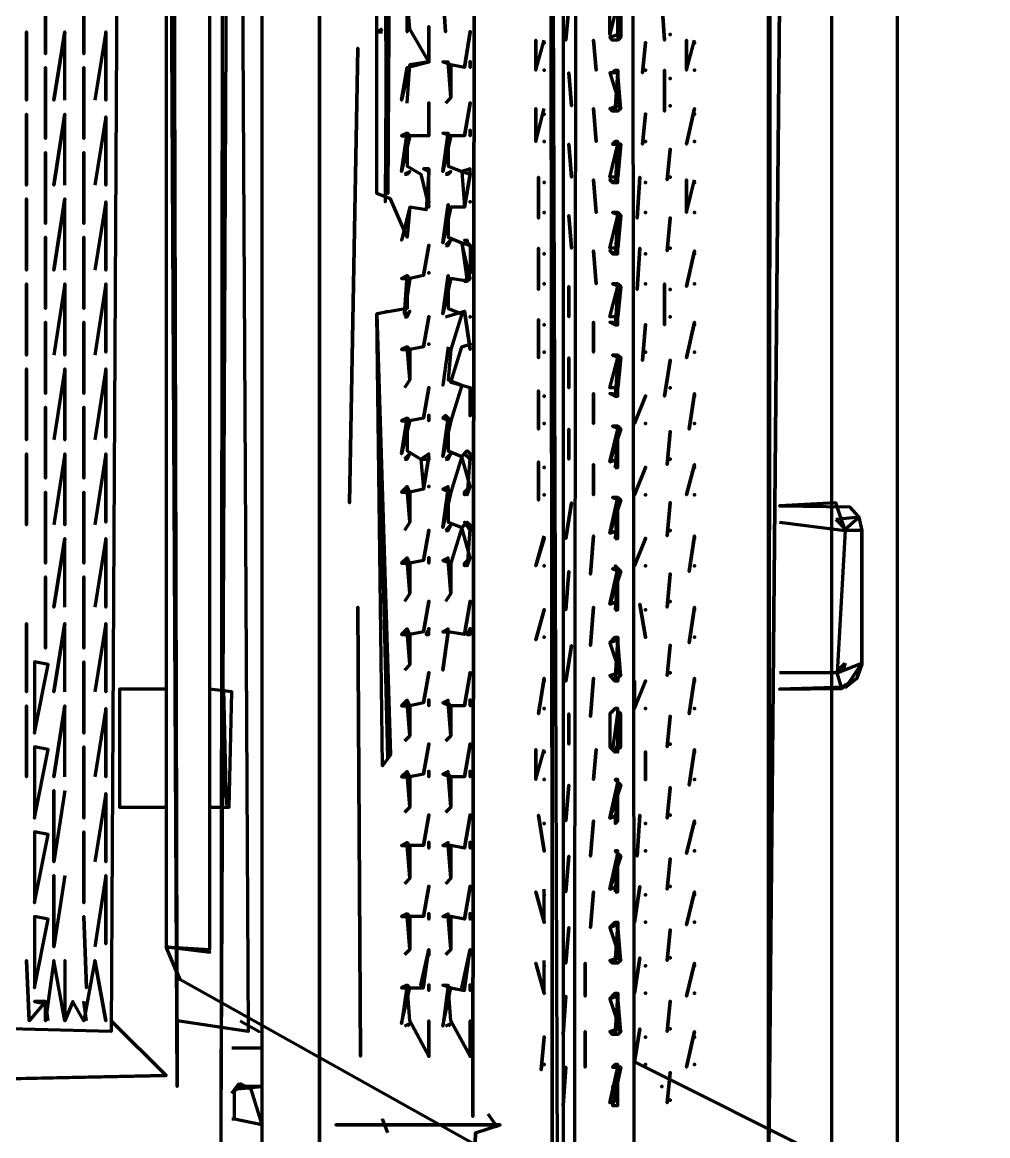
# Model space of a CAD drawing. Extents: x 0 to 1153, y 0 to 816.
# Drawn here: x 525.616 to 529.347, y 504.063 to 508.365 of the extents above; entities that cross this region are included whole.
import ezdxf

# ---------------------------------------------------------------- set-up
doc = ezdxf.new("R2010")
doc.units = 0
doc.header["$MEASUREMENT"] = 0
doc.layers.add('Hatch', color=7, linetype='Continuous')

msp = doc.modelspace()

# ---------------------------------------------------------------- linework, layer by layer
at = {"layer": 'Hatch', "color": 251, "linetype": 'Continuous', "lineweight": 211}
for p, q in [((527.9178, 508.2963), (527.9072, 508.2963)), ((526.542, 504.4017), (526.4256, 504.4017)), ((526.4362, 504.1265), (526.4256, 504.1265))]:
    msp.add_line(p, q, dxfattribs=at)
for points in [[(527.9708, 513.4822), (527.7591, 513.4716), (527.7485, 503.3645), (527.2723, 503.3645), (527.2405, 503.4386), (527.2405, 503.7773), (527.8861, 503.7773), (527.8861, 503.4068), (527.9813, 503.4068), (527.9708, 513.4822), (528.0237, 513.2811), (528.066, 513.4822), (528.0872, 513.2811), (528.2883, 513.2387), (528.3306, 513.2811), (528.0765, 513.2387), (528.0872, 513.2916), (528.4682, 513.2811), (528.4047, 513.2811)], [(523.7162, 513.1329), (523.6528, 513.1117), (523.7162, 513.1329), (523.6528, 513.1117), (523.5681, 513.1435), (526.4467, 513.1541), (526.4997, 513.1435), (526.4679, 513.0482), (526.4467, 513.1435), (526.4467, 513.2493), (526.6478, 513.2387), (526.6478, 513.2916), (526.6584, 513.2387), (526.6584, 513.2916), (526.5632, 513.2916), (526.6161, 513.2811), (527.7591, 513.3234), (527.7398, 513.2744), (527.7062, 513.2361), (527.7062, 503.7031)], [(527.685, 503.5867), (527.6533, 512.9424), (527.6533, 513.0059), (527.6638, 513.2493), (527.6533, 513.0059), (527.7591, 513.0271)], [(528.4047, 503.6079), (528.4576, 503.5974), (528.4999, 503.6608), (528.4999, 513.2281), (527.8861, 513.2387), (528.4576, 513.2811), (528.4999, 513.2281), (528.4999, 503.6608), (527.8861, 503.6503), (528.4999, 503.6608)], [(526.542, 513.2281), (526.7643, 513.2281), (526.7643, 503.6714), (526.7643, 513.2281), (527.2405, 513.2387), (526.542, 513.2281), (526.542, 503.6608), (527.2405, 503.6714), (526.7643, 503.6714), (526.542, 503.6608)], [(524.0655, 513.1117), (523.9914, 513.1117), (526.3938, 513.08), (526.3833, 503.8196), (526.4256, 513.0906), (524.129, 513.0482), (522.8801, 513.0482), (522.8801, 503.8301), (522.8695, 503.7666), (523.06, 503.809), (523.06, 503.6079), (523.113, 503.6397), (523.1341, 503.5867)], [(528.7433, 513.1117), (528.7433, 503.7773), (528.7433, 503.7773)], [(528.5105, 513.0059), (528.5423, 508.4339), (528.5105, 513.0059), (528.4999, 513.0588), (528.5105, 513.0059), (528.4999, 503.8619), (528.5423, 508.4339), (528.4999, 503.8619)], [(527.7062, 513.0059), (526.1821, 513.0059), (526.1821, 512.9424), (527.7062, 512.953), (527.6533, 512.9424), (527.6638, 503.8619), (527.6638, 512.9424), (527.6638, 503.8619), (527.7591, 503.8619)], [(530.68, 504.0101), (528.9973, 504.0101), (528.9973, 512.8684)], [(527.3569, 504.1371), (527.3675, 512.7413), (527.3569, 504.1371), (527.3675, 512.7413), (527.4627, 512.7731), (526.8278, 512.7731), (526.8278, 512.7731), (527.4627, 512.7731), (526.8278, 512.7731)], [(524.4359, 512.3709), (524.4359, 504.4651), (524.2243, 504.2958), (524.1925, 504.1582), (524.33, 504.1582), (524.3195, 504.2535), (524.2769, 504.224), (524.2376, 504.2555), (526.1716, 504.2958), (524.1819, 504.2535), (524.1819, 512.6355)], [(526.1928, 512.6355), (526.2139, 504.2535), (526.1716, 512.5932)], [(526.2139, 512.3709), (526.542, 512.4133), (526.489, 512.4133), (526.4467, 512.3709), (526.489, 504.4651), (526.2139, 504.5075)], [(524.3936, 512.3709), (526.0022, 512.3709), (525.9599, 504.4651), (524.3936, 504.5075), (524.3936, 512.3709), (526.0022, 512.3709), (525.9599, 504.4651), (524.3936, 504.5075)], [(527.6638, 503.8619), (527.6533, 503.6503), (527.6744, 503.5974), (527.7273, 503.5761), (527.6744, 503.5974), (527.6638, 503.8619), (526.2245, 504.6663), (526.2033, 504.7191), (526.1716, 504.7933), (526.3409, 504.7721), (526.1716, 504.7933), (526.3409, 504.7826), (526.3409, 512.0957), (526.1716, 512.0957), (526.3409, 512.0957), (526.1716, 512.0957), (526.1716, 504.7933)], [(527.0394, 509.3864), (527.0288, 507.7037), (527.0077, 509.4182)], [(527.1876, 508.0529), (527.1876, 507.9259), (527.1876, 508.0529), (527.1876, 507.9259), (527.1135, 507.9259), (527.0818, 507.7884), (527.1029, 507.9365), (527.1029, 507.8095), (527.1558, 507.7777), (527.1876, 507.6508), (527.1876, 507.7989), (527.177, 507.6401), (527.1135, 507.6508), (527.1029, 507.5343), (527.0394, 507.6825), (526.9865, 507.7037), (526.9865, 509.397)], [(527.0288, 509.397), (527.0182, 507.6719), (527.0182, 507.6719)], [(525.7059, 508.5186), (525.7059, 508.2434), (525.7059, 508.5186), (525.7059, 508.2434)], [(525.8541, 508.5186), (525.8541, 508.2434), (525.8541, 508.5186), (525.8541, 508.2434)], [(527.1876, 508.2116), (527.1876, 508.3492), (527.1876, 508.2116), (527.1135, 508.2011), (527.0818, 508.0635), (527.1029, 508.1905), (527.1876, 508.2116), (527.1135, 508.3386), (527.1029, 508.4656), (527.1029, 508.3281), (527.1029, 508.4656), (527.1029, 508.4868)], [(527.2405, 508.4868), (527.2511, 508.3281), (527.2405, 508.4868), (527.2511, 508.3281)], [(528.0978, 508.2963), (528.0872, 508.4445), (528.0978, 508.2963), (528.0872, 508.4445), (528.0978, 508.2963), (528.0872, 508.4445)], [(527.7168, 508.2963), (527.7273, 508.4233), (527.7168, 508.2963), (527.7273, 508.4233), (527.7273, 508.4233)], [(525.6318, 508.3281), (525.6318, 508.0635), (525.6318, 508.3281), (525.6318, 508.0635)], [(525.78, 508.0635), (525.78, 508.3281), (525.7376, 508.0635), (525.78, 508.3281)], [(525.9388, 508.3281), (525.9388, 508.0635), (525.9388, 508.3281), (525.8964, 508.0635)], [(527.0077, 508.3386), (526.9865, 508.3281), (527.0077, 508.3281)], [(527.1876, 508.3281), (527.1876, 508.3281), (527.1876, 508.3281)], [(527.3463, 508.3281), (527.3251, 508.1905), (527.3463, 508.3281), (527.3251, 508.1905), (527.2723, 508.2011), (527.2723, 508.0741), (527.2617, 508.2116), (527.2723, 508.0741), (527.2511, 508.0529)], [(527.6003, 508.1799), (527.6003, 508.2963), (527.6003, 508.1799), (527.632, 508.2963)], [(527.8226, 508.2963), (527.8332, 508.1799), (527.8226, 508.2963), (527.8332, 508.1799), (527.8332, 508.1799)], [(528.1824, 508.1799), (528.1824, 508.2963), (528.1824, 508.1799), (528.2141, 508.2963)], [(526.9124, 508.2646), (526.8807, 506.5078), (526.9124, 508.2646), (526.8807, 506.5078), (526.8807, 506.5078)], [(528.0237, 508.2857), (528.0131, 508.1693), (528.0237, 508.2857), (528.0131, 508.1693), (528.0131, 508.1693)], [(527.2723, 508.2011), (527.2405, 508.2116), (527.2617, 508.2116)], [(525.7059, 508.1905), (525.7059, 507.9154), (525.7059, 508.1905), (525.7059, 507.9154)], [(525.8541, 508.1905), (525.8541, 507.9154), (525.8541, 508.1905), (525.8541, 507.9154)], [(527.1029, 508.0529), (527.1135, 508.2011), (527.1135, 508.2011)], [(527.7273, 508.1693), (527.7379, 508.0423), (527.7273, 508.1693), (527.7379, 508.0423), (527.7379, 508.0423)], [(528.0978, 508.1799), (528.0978, 508.0211), (528.0978, 508.1799), (528.0978, 508.0211), (528.0978, 508.1799), (528.0978, 508.0211)], [(527.3463, 508.0529), (527.3251, 507.9259), (527.3463, 508.0529), (527.3251, 507.9259), (527.2723, 507.9259), (527.2405, 507.7884), (527.2617, 507.9365), (527.2617, 507.8095), (527.3146, 507.7884), (527.3251, 507.6508), (527.3463, 507.7777), (527.3251, 507.6508), (527.2723, 507.6508), (527.2405, 507.5131), (527.2617, 507.6614), (527.2617, 507.5343), (527.3146, 507.5131), (527.3357, 507.365), (527.2723, 507.3756), (527.2405, 507.238), (527.2617, 507.3862), (527.2617, 507.2592), (527.3146, 507.238), (527.2723, 507.1004), (527.2617, 506.984), (527.3146, 506.9628), (527.2723, 506.8253), (527.2405, 506.6877), (527.2617, 506.8358), (527.2617, 506.7088), (527.3146, 506.6877), (527.2723, 506.5501), (527.2405, 506.4125), (527.2617, 506.5607), (527.2617, 506.4336), (527.3146, 506.4125), (527.2723, 506.2749), (527.2723, 506.1585), (527.2617, 506.2855), (527.2723, 506.1585), (527.2511, 506.1267)], [(525.6318, 508.0106), (525.6318, 507.7354), (525.6318, 508.0106), (525.6318, 507.7354)], [(525.78, 507.7354), (525.78, 508.0106), (525.7376, 507.7354), (525.78, 508.0106)], [(525.9388, 508), (525.9388, 507.7354), (525.9388, 508), (525.8964, 507.7354)], [(527.6003, 507.9047), (527.6003, 508.0317), (527.6003, 507.9047), (527.632, 508.0317)], [(527.8226, 508.0317), (527.8332, 507.9047), (527.8226, 508.0317), (527.8332, 507.9047), (527.8332, 507.9047)], [(528.0237, 508.0106), (528.0131, 507.8941), (528.0237, 508.0106), (528.0131, 507.8941), (528.0131, 507.8941)], [(528.2141, 508.0317), (528.1824, 507.8941), (528.2141, 508.0317), (528.1824, 507.8941), (528.1824, 507.8941)], [(527.1876, 507.9471), (527.1876, 507.9471), (527.1876, 507.9471)], [(527.2723, 507.9259), (527.2405, 507.9365), (527.2617, 507.9365)], [(527.7273, 507.8941), (527.7379, 507.7671), (527.7273, 507.8941), (527.7379, 507.7671), (527.7379, 507.7671)], [(528.1189, 507.873), (528.1083, 507.7566), (528.1189, 507.873), (528.1083, 507.7566), (528.1189, 507.873), (528.1083, 507.7566), (528.1083, 507.7566)], [(525.7059, 507.8624), (525.7059, 507.5872), (525.7059, 507.8624), (525.7059, 507.5872)], [(525.8541, 507.8624), (525.8541, 507.5872), (525.8541, 507.8624), (525.8541, 507.5872)], [(527.6109, 507.7671), (527.6109, 507.6084), (527.6109, 507.7671), (527.6109, 507.6084), (527.6109, 507.6084)], [(527.8226, 507.7566), (527.8332, 507.6296), (527.8226, 507.7566), (527.8332, 507.6296), (527.8332, 507.6296)], [(528.0025, 507.7671), (527.9919, 507.6084), (528.0025, 507.7671), (527.9919, 507.6084), (527.9919, 507.6084)], [(528.1824, 507.6296), (528.1824, 507.7566), (528.1824, 507.6296), (528.2141, 507.7566)], [(525.6318, 507.6825), (525.6318, 507.4073), (525.6318, 507.6825), (525.6318, 507.4073)], [(525.78, 507.4073), (525.78, 507.6825), (525.7376, 507.4073), (525.78, 507.6825)], [(525.9388, 507.6719), (525.9388, 507.4073), (525.9388, 507.6719), (525.8964, 507.4073)], [(527.1135, 507.6508), (527.0818, 507.5238), (527.0818, 507.5238)], [(527.1876, 507.6719), (527.1876, 507.6719), (527.1876, 507.6719)], [(527.3463, 507.6719), (527.3463, 507.6719), (527.3463, 507.6719)], [(527.7273, 507.619), (527.7379, 507.492), (527.7273, 507.619), (527.7379, 507.492), (527.7379, 507.492)], [(528.1189, 507.6084), (528.1083, 507.4814), (528.1189, 507.6084), (528.1083, 507.4814), (528.1189, 507.6084), (528.1083, 507.4814), (528.1083, 507.4814)], [(525.7059, 507.5343), (525.7059, 507.2592), (525.7059, 507.5343), (525.7059, 507.2592)], [(525.8541, 507.5343), (525.8541, 507.2592), (525.8541, 507.5343), (525.8541, 507.2592)], [(527.1876, 507.5026), (527.1664, 507.3862), (527.1876, 507.5026), (527.1664, 507.3862), (527.1135, 507.3756), (527.0923, 507.238), (527.1029, 507.3862), (527.1029, 507.2592), (526.9865, 507.238), (527.0288, 505.5235), (526.9865, 507.238), (527.0394, 505.5341), (527.0077, 505.4918), (526.9865, 507.238), (527.0288, 507.2486)], [(527.6109, 507.492), (527.6109, 507.3332), (527.6109, 507.492), (527.6109, 507.3332), (527.6109, 507.3332)], [(527.8226, 507.4814), (527.8332, 507.3544), (527.8226, 507.4814), (527.8332, 507.3544), (527.8332, 507.3544)], [(528.0025, 507.492), (527.9919, 507.3332), (528.0025, 507.492), (527.9919, 507.3332), (527.9919, 507.3332)], [(528.2141, 507.4814), (528.1824, 507.3439), (528.2141, 507.4814), (528.1824, 507.3439), (528.1824, 507.3439)], [(527.1876, 507.3968), (527.1876, 507.3968), (527.1876, 507.3968)], [(527.3463, 507.3968), (527.3463, 507.3968), (527.3463, 507.3968)], [(525.6318, 507.3544), (525.6318, 507.0793), (525.6318, 507.3544), (525.6318, 507.0793)], [(525.78, 507.3544), (525.78, 507.0793), (525.78, 507.3544), (525.7376, 507.0793)], [(525.9388, 507.3544), (525.9388, 507.0899), (525.9388, 507.3544), (525.8964, 507.0793)], [(528.0978, 507.3544), (528.0978, 507.1956), (528.0978, 507.3544), (528.0978, 507.1956), (528.0978, 507.3544), (528.0978, 507.1956)], [(527.7273, 507.3439), (527.7273, 507.2274), (527.7273, 507.3439), (527.7273, 507.2274), (527.7273, 507.2274)], [(527.1876, 507.2274), (527.1664, 507.111), (527.1876, 507.2274), (527.1664, 507.111), (527.1135, 507.1004), (527.1135, 506.984), (527.1029, 507.111), (527.1135, 506.984), (527.0923, 506.9523)], [(527.2511, 507.2274), (527.3251, 507.2486), (527.3463, 507.1004), (527.3251, 507.2486), (527.3251, 507.2486)], [(525.7059, 507.2062), (525.7059, 506.9311), (525.7059, 507.2062), (525.7059, 506.9311)], [(525.8541, 507.2062), (525.8541, 506.9311), (525.8541, 507.2062), (525.8541, 506.9311)], [(527.6109, 507.2169), (527.6109, 507.0686), (527.6109, 507.2169), (527.6109, 507.0686), (527.6109, 507.0686)], [(527.8226, 507.2062), (527.8226, 507.0899), (527.8226, 507.2062), (527.8226, 507.0899), (527.8226, 507.0899)], [(528.0237, 507.1956), (528.0131, 507.0581), (528.0237, 507.1956), (528.0131, 507.0581), (528.0131, 507.0581)], [(528.2141, 507.2062), (528.1824, 507.0686), (528.2141, 507.2062), (528.1824, 507.0686), (528.1824, 507.0686)], [(527.1876, 507.1216), (527.1876, 507.1216), (527.1876, 507.1216)], [(527.2617, 507.111), (527.2405, 506.9628), (527.2405, 506.9628)], [(527.3463, 506.9523), (527.3463, 506.8464), (527.3463, 506.9523), (527.2723, 506.9734), (527.3146, 507.111), (527.3463, 507.1216)], [(527.7273, 507.0686), (527.7273, 506.9523), (527.7273, 507.0686), (527.7273, 506.9523), (527.7273, 506.9523)], [(528.1189, 507.0581), (528.0978, 506.9205), (528.1189, 507.0581), (528.0978, 506.9205), (528.1189, 507.0581), (528.0978, 506.9205), (528.0978, 506.9205)], [(525.6318, 507.0263), (525.6318, 506.7511), (525.6318, 507.0263), (525.6318, 506.7511)], [(525.78, 507.0263), (525.78, 506.7511), (525.78, 507.0263), (525.7376, 506.7511)], [(525.9388, 507.0263), (525.9388, 506.7617), (525.9388, 507.0263), (525.8964, 506.7511)], [(527.1876, 506.9523), (527.1664, 506.8358), (527.1876, 506.9523), (527.1664, 506.8358), (527.1135, 506.8253), (527.0818, 506.6982), (527.1029, 506.8358), (527.1029, 506.7088), (527.1558, 506.6771), (527.1664, 506.5607), (527.1876, 506.6877), (527.1664, 506.5607), (527.1135, 506.5501), (527.1135, 506.4336), (527.1029, 506.5607), (527.1135, 506.4336), (527.0923, 506.4019)], [(527.6109, 506.9416), (527.6109, 506.7935), (527.6109, 506.9416), (527.6109, 506.7935), (527.6109, 506.7935)], [(527.8226, 506.9311), (527.8226, 506.8147), (527.8226, 506.9311), (527.8226, 506.8147), (527.8226, 506.8147)], [(527.9813, 506.8147), (528.0237, 506.9205), (527.9813, 506.8147), (528.0237, 506.9205)], [(528.2141, 506.9311), (528.193, 506.7935), (528.2141, 506.9311), (528.193, 506.7935), (528.193, 506.7935)], [(525.7059, 506.8781), (525.7059, 506.603), (525.7059, 506.8781), (525.7059, 506.603)], [(525.8541, 506.8781), (525.8541, 506.603), (525.8541, 506.8781), (525.8541, 506.603)], [(527.3463, 506.8464), (527.3463, 506.8464), (527.3463, 506.8464)], [(527.7273, 506.7935), (527.7273, 506.6771), (527.7273, 506.7935), (527.7273, 506.6771), (527.7273, 506.6771)], [(528.1189, 506.7829), (528.1083, 506.6559), (528.1189, 506.7829), (528.1083, 506.6559), (528.1189, 506.7829), (528.1083, 506.6559), (528.1083, 506.6559)], [(525.6318, 506.6982), (525.6318, 506.4231), (525.6318, 506.6982), (525.6318, 506.4231)], [(525.78, 506.6982), (525.78, 506.4231), (525.78, 506.6982), (525.7376, 506.4231)], [(525.9388, 506.6982), (525.9388, 506.4336), (525.9388, 506.6982), (525.8964, 506.4231)], [(527.6109, 506.6665), (527.6109, 506.5184), (527.6109, 506.6665), (527.6109, 506.5184), (527.6109, 506.5184)], [(527.8226, 506.6559), (527.8226, 506.5395), (527.8226, 506.6559), (527.8226, 506.5395), (527.8226, 506.5395)], [(527.9813, 506.5395), (528.0237, 506.6454), (527.9813, 506.5395), (528.0237, 506.6454)], [(528.2141, 506.6559), (528.1824, 506.5395), (528.2141, 506.6559), (528.1824, 506.5395), (528.1824, 506.5395)], [(525.7059, 506.5501), (525.7059, 506.2749), (525.7059, 506.5501), (525.7059, 506.2749)], [(525.8541, 506.5501), (525.8541, 506.2749), (525.8541, 506.5501), (525.8541, 506.2749)], [(527.1876, 506.5712), (527.1876, 506.5712), (527.1876, 506.5712)], [(527.7379, 506.5078), (527.7168, 506.3701), (527.7379, 506.5078), (527.7168, 506.3701), (527.7168, 506.3701)], [(528.1189, 506.5078), (528.1083, 506.3808), (528.1189, 506.5078), (528.1083, 506.3808), (528.1189, 506.5078), (528.1083, 506.3808), (528.1083, 506.3808)], [(528.5423, 506.4336), (528.7963, 506.4019), (528.7645, 505.8516), (528.8598, 505.8886), (528.8403, 505.8292), (528.7983, 505.796), (528.5423, 505.7881), (528.7834, 505.791), (528.8403, 505.8292), (528.8598, 505.8833), (528.8598, 506.4019), (528.7963, 506.4019), (528.7592, 506.5078), (528.5423, 506.4971), (528.8121, 506.4927), (528.8485, 506.4534), (528.8598, 506.4019), (528.8598, 505.8833), (528.8403, 505.8292), (528.7834, 505.791), (528.7645, 505.8516), (528.5423, 505.8516)], [(528.7592, 506.4442), (528.7963, 506.4072), (528.8485, 506.4534), (528.7592, 506.4442)], [(525.78, 506.1056), (525.78, 506.3701), (525.7376, 506.1056), (525.78, 506.3701)], [(525.9388, 506.3701), (525.9388, 506.1056), (525.9388, 506.3701), (525.8964, 506.1056)], [(527.1876, 506.4019), (527.1664, 506.2855), (527.1876, 506.4019), (527.1664, 506.2855), (527.1135, 506.2749), (527.1135, 506.1585), (527.1029, 506.2855), (527.1135, 506.1585), (527.0923, 506.1267)], [(527.6003, 506.2643), (527.632, 506.3701), (527.6003, 506.2643), (527.632, 506.3808)], [(527.8226, 506.3808), (527.812, 506.2326), (527.8226, 506.3808), (527.812, 506.2326), (527.812, 506.2326)], [(527.9813, 506.2643), (528.0237, 506.3701), (527.9813, 506.2643), (528.0237, 506.3701)], [(528.2141, 506.3808), (528.193, 506.2432), (528.2141, 506.3808), (528.193, 506.2432), (528.193, 506.2432)], [(527.7273, 506.2432), (527.7168, 506.095), (527.7273, 506.2432), (527.7168, 506.095), (527.7168, 506.095)], [(528.1189, 506.2326), (528.1083, 506.1056), (528.1189, 506.2326), (528.1083, 506.1056), (528.1189, 506.2326), (528.1083, 506.1056), (528.1083, 506.1056)], [(525.7059, 506.222), (525.7059, 505.9468), (525.7059, 506.222), (525.7059, 505.9468)], [(525.8541, 506.222), (525.8541, 505.9468), (525.8541, 506.222), (525.8541, 505.9468)], [(526.9124, 506.1056), (526.923, 504.3699), (526.9124, 506.1056), (526.923, 504.3699), (526.923, 504.3699)], [(527.1876, 506.1267), (527.1664, 506.0103), (527.1876, 506.1267), (527.1664, 506.0103), (527.1135, 505.9997), (527.1135, 505.8833), (527.1029, 506.0103), (527.1135, 505.8833), (527.0923, 505.8621)], [(527.3463, 506.1267), (527.3251, 505.9997), (527.3463, 506.1267), (527.3251, 505.9997), (527.2617, 506.0103), (527.2405, 505.8621), (527.2617, 506.0103), (527.2405, 505.8621)], [(527.8226, 506.1056), (527.812, 505.9574), (527.8226, 506.1056), (527.812, 505.9574), (527.812, 505.9574)], [(528.0237, 505.9892), (528.0025, 506.1162), (528.0237, 505.9892), (528.0025, 506.1162), (528.0025, 506.1162)], [(528.2141, 506.1056), (528.193, 505.968), (528.2141, 506.1056), (528.193, 505.968), (528.193, 505.968)], [(527.632, 506.095), (527.6003, 505.9786), (527.632, 506.095), (527.6003, 505.9786), (527.6003, 505.9786)], [(525.6318, 506.0421), (525.6318, 505.7775), (525.6318, 506.0421), (525.6318, 505.7775)], [(525.78, 505.7775), (525.78, 506.0421), (525.7376, 505.7775), (525.78, 506.0421)], [(525.9388, 506.0421), (525.9388, 505.7775), (525.9388, 506.0421), (525.8964, 505.7775)], [(527.7379, 505.9574), (527.7168, 505.8198), (527.7379, 505.9574), (527.7168, 505.8198), (527.7168, 505.8198)], [(528.1189, 505.9574), (528.1083, 505.841), (528.1189, 505.9574), (528.1083, 505.841), (528.1189, 505.9574), (528.1083, 505.841), (528.1083, 505.841)], [(525.6636, 505.8939), (525.6636, 505.6187), (525.7165, 505.8833), (525.6636, 505.8939), (525.6636, 505.6187)], [(525.8541, 505.8939), (525.8541, 505.6187), (525.8541, 505.8939), (525.8541, 505.6187)], [(528.8598, 505.8886), (528.7983, 505.796), (528.8403, 505.8292), (528.7674, 505.7884)], [(527.1876, 505.8516), (527.1664, 505.7351), (527.1876, 505.8516), (527.1664, 505.7351), (527.1135, 505.7246), (527.1135, 505.6081), (527.1029, 505.7351), (527.1135, 505.6081), (527.0923, 505.587)], [(527.3463, 505.8516), (527.3251, 505.7246), (527.3463, 505.8516), (527.3251, 505.7246), (527.2723, 505.7246), (527.2723, 505.6081), (527.2617, 505.7351), (527.2723, 505.6081), (527.2511, 505.587)], [(527.632, 505.8304), (527.6109, 505.6928), (527.632, 505.8304), (527.6109, 505.6928), (527.6109, 505.6928)], [(527.8226, 505.8304), (527.812, 505.6822), (527.8226, 505.8304), (527.812, 505.6822), (527.812, 505.6822)], [(527.9813, 505.714), (527.9813, 505.8198), (527.9813, 505.714), (528.0237, 505.8198)], [(528.2141, 505.8304), (528.193, 505.6928), (528.2141, 505.8304), (528.193, 505.6928), (528.193, 505.6928)], [(526.1716, 505.7881), (525.9917, 505.7881), (525.9917, 505.333), (526.1716, 505.333)], [(526.3409, 505.333), (526.415, 505.333), (526.4256, 505.7775), (526.3409, 505.7881)], [(526.3938, 505.7881), (526.4044, 505.3436), (526.4044, 505.3436)], [(525.6318, 505.7246), (525.6318, 505.4494), (525.6318, 505.7246), (525.6318, 505.4494)], [(525.78, 505.4494), (525.78, 505.7246), (525.7376, 505.4494), (525.78, 505.7246)], [(525.9388, 505.714), (525.9388, 505.4494), (525.9388, 505.714), (525.8964, 505.4494)], [(527.7273, 505.6928), (527.7273, 505.5764), (527.7273, 505.6928), (527.7273, 505.5764), (527.7273, 505.5764)], [(528.1189, 505.6822), (528.1083, 505.5658), (528.1189, 505.6822), (528.1083, 505.5658), (528.1189, 505.6822), (528.1083, 505.5658), (528.1083, 505.5658)], [(525.6636, 505.5658), (525.6636, 505.2906), (525.7165, 505.5552), (525.6636, 505.5658), (525.6636, 505.2906)], [(525.8541, 505.5658), (525.8541, 505.2906), (525.8541, 505.5658), (525.8541, 505.2906)], [(527.1876, 505.5764), (527.1664, 505.46), (527.1876, 505.5764), (527.1664, 505.46), (527.1135, 505.4494), (527.1135, 505.333), (527.1029, 505.46), (527.1135, 505.333), (527.0923, 505.3118)], [(527.3463, 505.5764), (527.3251, 505.4494), (527.3463, 505.5764), (527.3251, 505.4494), (527.2723, 505.4494), (527.2723, 505.333), (527.2617, 505.46), (527.2723, 505.333), (527.2511, 505.3118)], [(527.6003, 505.4388), (527.6003, 505.5552), (527.6003, 505.4388), (527.632, 505.5552)], [(527.8332, 505.5552), (527.8226, 505.4388), (527.8332, 505.5552), (527.8226, 505.4388), (527.8226, 505.4388)], [(528.0237, 505.4388), (528.0237, 505.5447), (528.0237, 505.4388), (528.0237, 505.5447), (528.0237, 505.5447)], [(528.2141, 505.5552), (528.193, 505.4176), (528.2141, 505.5552), (528.193, 505.4176), (528.193, 505.4176)], [(527.7273, 505.4176), (527.7168, 505.2801), (527.7273, 505.4176), (527.7168, 505.2801), (527.7168, 505.2801)], [(525.78, 505.3965), (525.7376, 505.1213), (525.7376, 505.3965), (525.7376, 505.1213)], [(525.9388, 505.3859), (525.9388, 505.1213), (525.9388, 505.3859), (525.8964, 505.1213)], [(528.1189, 505.4071), (528.1083, 505.2906), (528.1189, 505.4071), (528.1083, 505.2906), (528.1189, 505.4071), (528.1083, 505.2906), (528.1083, 505.2906)], [(527.1876, 505.3012), (527.1664, 505.1849), (527.1876, 505.3012), (527.1664, 505.1849), (527.1135, 505.1849), (527.1135, 505.0579), (527.1029, 505.1849), (527.1135, 505.0579), (527.0923, 505.0366)], [(527.3463, 505.3012), (527.3251, 505.1742), (527.3463, 505.3012), (527.3251, 505.1742), (527.2723, 505.1849), (527.2723, 505.0579), (527.2617, 505.1849), (527.2723, 505.0579), (527.2511, 505.0366)], [(527.632, 505.1636), (527.6109, 505.3012), (527.632, 505.1636), (527.6109, 505.3012), (527.6109, 505.3012)], [(528.0025, 505.3012), (527.9919, 505.1425), (528.0025, 505.3012), (527.9919, 505.1425), (527.9919, 505.1425)], [(527.8226, 505.2801), (527.812, 505.1425), (527.8226, 505.2801), (527.812, 505.1425), (527.812, 505.1425)], [(528.2141, 505.2801), (528.1824, 505.1531), (528.2141, 505.2801), (528.1824, 505.1531), (528.1824, 505.1531)], [(525.6636, 505.2378), (525.6636, 504.9626), (525.7165, 505.2272), (525.6636, 505.2378), (525.6636, 504.9626)], [(525.8541, 505.2378), (525.8541, 504.9626), (525.8541, 505.2378), (525.8541, 504.9626)], [(527.7273, 505.1425), (527.7168, 505.0049), (527.7273, 505.1425), (527.7168, 505.0049), (527.7168, 505.0049)], [(528.1189, 505.1319), (528.1083, 505.0155), (528.1189, 505.1319), (528.1083, 505.0155), (528.1189, 505.1319), (528.1083, 505.0155), (528.1083, 505.0155)], [(525.78, 505.0684), (525.7376, 504.7933), (525.7376, 505.0684), (525.7376, 504.7933)], [(525.9388, 505.0684), (525.9388, 504.8038), (525.9388, 505.0684), (525.8964, 504.7933)], [(527.1876, 505.0261), (527.1664, 504.9096), (527.1876, 505.0261), (527.1664, 504.9096), (527.1135, 504.9096), (527.1135, 504.7826), (527.1029, 504.9096), (527.1135, 504.7826), (527.0923, 504.7615)], [(527.3463, 505.0261), (527.3251, 504.8991), (527.3463, 505.0261), (527.3251, 504.8991), (527.2723, 504.9096), (527.2723, 504.7826), (527.2617, 504.9096), (527.2723, 504.7826), (527.2511, 504.7615)], [(527.632, 504.8885), (527.6003, 505.0049), (527.632, 504.8885), (527.632, 505.0155), (527.632, 505.0155)], [(527.8226, 505.0049), (527.812, 504.8673), (527.8226, 505.0049), (527.812, 504.8673), (527.812, 504.8673)], [(528.0025, 505.0261), (527.9813, 504.8885), (528.0025, 505.0261), (527.9813, 504.8885), (527.9813, 504.8885)], [(528.2141, 505.0049), (528.1824, 504.8779), (528.2141, 505.0049), (528.1824, 504.8779), (528.1824, 504.8779)], [(525.6636, 504.9096), (525.6636, 504.6345), (525.7165, 504.8991), (525.6636, 504.9096), (525.6636, 504.6345)], [(525.8647, 504.6345), (525.8541, 504.9096), (525.8647, 504.6345), (525.8541, 504.9096)], [(527.7273, 504.8673), (527.7168, 504.7297), (527.7273, 504.8673), (527.7168, 504.7297), (527.7168, 504.7297)], [(528.1189, 504.8567), (528.1083, 504.7404), (528.1189, 504.8567), (528.1083, 504.7404), (528.1189, 504.8567), (528.1083, 504.7404), (528.1083, 504.7404)], [(527.1876, 504.3699), (527.1876, 504.5075), (527.1876, 504.3699), (527.1135, 504.5075), (527.1029, 504.6451), (527.0818, 504.4969), (527.1135, 504.6345), (527.1664, 504.6345), (527.1876, 504.7826), (527.1558, 504.6451), (527.1876, 504.7826), (527.1876, 504.7615)], [(527.3463, 504.3699), (527.3463, 504.5075), (527.3463, 504.3699), (527.2723, 504.5075), (527.2617, 504.6451), (527.2405, 504.4864), (527.2723, 504.6345), (527.3251, 504.6239), (527.3463, 504.7826), (527.3146, 504.6345), (527.3463, 504.7826), (527.3463, 504.7615)], [(525.8964, 504.7404), (525.9388, 504.5075), (525.8964, 504.7404), (525.8541, 504.5075), (525.8118, 504.5816), (525.78, 504.5075), (525.7376, 504.7404), (525.7059, 504.5075), (525.7059, 504.5816), (525.6424, 504.5075), (525.6318, 504.7404), (525.6424, 504.5075), (525.6318, 504.7404)], [(525.78, 504.7404), (525.78, 504.7404), (525.78, 504.5075)], [(527.632, 504.6134), (527.6003, 504.7297), (527.632, 504.6134), (527.632, 504.7404), (527.632, 504.7404)], [(527.7908, 504.7297), (527.7908, 504.6027), (527.7908, 504.7297), (527.7908, 504.6027), (527.7908, 504.6027)], [(528.0025, 504.7509), (527.9813, 504.6134), (528.0025, 504.7509), (527.9813, 504.6134), (527.9813, 504.6134)], [(528.2141, 504.7297), (528.1824, 504.6027), (528.2141, 504.7297), (528.1824, 504.6027), (528.1824, 504.6027)], [(526.2033, 504.7191), (526.2245, 504.6663), (526.2245, 504.6663)], [(527.2723, 504.6345), (527.2405, 504.6451), (527.2617, 504.6451)], [(527.7168, 504.6027), (527.7062, 504.4546), (527.7168, 504.6027), (527.7062, 504.4546), (527.7062, 504.4546)], [(525.7165, 504.5075), (525.7059, 504.5816), (525.6636, 504.5816), (525.7165, 504.571)], [(525.8647, 504.5075), (525.8541, 504.5816), (525.8541, 504.5816)], [(528.1189, 504.5816), (528.1083, 504.4651), (528.1189, 504.5816), (528.1083, 504.4651), (528.1189, 504.5816), (528.1083, 504.4651), (528.1083, 504.4651)], [(525.9599, 504.5075), (526.1716, 504.2958), (526.1716, 504.2958)], [(526.4573, 504.5075), (526.5314, 504.4651), (526.5314, 504.4651)], [(527.0923, 504.4864), (527.1135, 504.4969), (527.1029, 504.4864)], [(527.1876, 504.4864), (527.1876, 504.4864), (527.1876, 504.4864)], [(527.2511, 504.4864), (527.2723, 504.4969), (527.2617, 504.4864)], [(527.3463, 504.4864), (527.3463, 504.4864), (527.3463, 504.4864)], [(528.0025, 504.4758), (527.9813, 504.3488), (528.0025, 504.4758), (527.9813, 504.3488), (528.7433, 503.9677)], [(527.632, 504.444), (527.6215, 504.317), (527.632, 504.444), (527.6215, 504.317), (527.6215, 504.317)], [(527.7908, 504.4651), (527.7908, 504.3276), (527.7908, 504.4651), (527.7908, 504.3276), (527.7908, 504.3276)], [(528.2141, 504.4651), (528.1824, 504.3276), (528.2141, 504.4651), (528.1824, 504.3276), (528.1824, 504.3276)], [(527.7168, 504.3276), (527.7062, 504.1794), (527.7168, 504.3276), (527.7062, 504.1794), (527.7062, 504.1794)], [(528.1189, 504.3064), (528.1083, 504.19), (528.1189, 504.3064), (528.1083, 504.19), (528.1189, 504.3064), (528.1083, 504.19), (528.1083, 504.19)], [(528.0872, 504.2535), (528.0872, 504.2535), (528.0872, 504.2535)], [(527.0288, 504.0736), (527.0077, 504.1265), (527.0077, 504.1265)], [(527.4151, 504.1476), (527.4503, 504.0989), (527.4503, 504.0989)], [(527.3569, 503.7773), (527.3675, 504.0736), (527.3569, 503.7773), (527.3675, 504.0736), (527.4627, 504.1053), (526.8278, 504.1053), (527.4627, 504.1053), (526.8278, 504.1053)], [(527.1453, 504.1159), (527.1453, 504.1159), (527.1453, 504.1159)]]:
    msp.add_lwpolyline(points, dxfattribs=at)
for points in [[(527.9178, 508.4445), (527.8861, 508.3175), (527.8861, 508.4339), (527.9072, 508.4551), (527.9178, 508.4551), (527.9178, 508.4233), (527.9284, 508.4339), (527.9284, 508.3069), (527.9178, 508.2963), (527.8966, 508.2963), (527.8861, 508.3069), (527.9178, 508.3175), (527.9178, 508.3069), (527.9178, 508.4445)], [(527.3463, 508.2116), (527.3463, 508.2116), (527.3463, 508.1905)], [(527.9072, 508.0211), (527.9178, 508.1693), (527.8861, 508.1693), (527.8966, 508.1693), (527.9072, 508.1799), (527.9178, 508.1799), (527.9178, 508.1693), (527.8861, 508.1693), (527.9284, 508.0317), (527.9178, 508.0211), (527.8966, 508.0211), (527.8861, 508.0317), (527.9178, 508.0423), (527.9284, 508.0317), (527.9178, 508.1693)], [(527.1135, 507.9259), (527.1029, 507.9365), (527.0818, 507.9259)], [(527.3463, 507.9471), (527.3463, 507.9471), (527.3463, 507.9259)], [(527.9072, 507.746), (527.8861, 507.7566), (527.8966, 507.746), (527.9178, 507.746), (527.9178, 507.8941), (527.9284, 507.8941), (527.9178, 507.8941), (527.9178, 507.9047), (527.9072, 507.9047), (527.8966, 507.8941), (527.9284, 507.8941), (527.9178, 507.7671), (527.8861, 507.7671), (527.9178, 507.8941)], [(527.0923, 507.7777), (527.1029, 507.7777), (527.1135, 507.7884)], [(527.1876, 507.7777), (527.1876, 507.7989), (527.1664, 507.7989), (527.1876, 507.7884)], [(527.2511, 507.7777), (527.2617, 507.7777), (527.2723, 507.7884)], [(527.3463, 507.7777), (527.3463, 507.7777), (527.3463, 507.7989), (527.3146, 507.7884)], [(527.9072, 507.4708), (527.8861, 507.4814), (527.8966, 507.4708), (527.9178, 507.4708), (527.9178, 507.6296), (527.9284, 507.619), (527.9178, 507.6296), (527.8966, 507.6296), (527.9284, 507.619), (527.9178, 507.492), (527.8861, 507.492), (527.9178, 507.619)], [(527.2511, 507.5026), (527.2617, 507.5026), (527.2723, 507.5238)], [(527.3463, 507.5026), (527.3251, 507.5238), (527.3357, 507.5238), (527.3357, 507.5131), (527.3463, 507.5026), (527.3463, 507.3968), (527.3357, 507.3862), (527.3357, 507.3756), (527.3251, 507.365), (527.3357, 507.365), (527.3463, 507.3756), (527.3146, 507.5131)], [(527.1135, 507.3756), (527.1029, 507.3862), (527.0818, 507.3756)], [(527.9072, 507.1956), (527.8861, 507.2062), (527.8966, 507.2062), (527.9072, 507.1956), (527.9178, 507.1956), (527.9178, 507.3544), (527.9284, 507.3439), (527.9178, 507.3544), (527.8966, 507.3544), (527.9284, 507.3439), (527.9178, 507.2274), (527.8861, 507.2274), (527.9178, 507.3439)], [(527.0923, 507.2274), (527.1029, 507.2274), (527.1135, 507.2486)], [(527.1135, 507.1004), (527.1029, 507.111), (527.0818, 507.1004)], [(527.9072, 506.9205), (527.8861, 506.9311), (527.8966, 506.9311), (527.9072, 506.9205), (527.9178, 506.9205), (527.9178, 507.0793), (527.9284, 507.0686), (527.9178, 507.0793), (527.8966, 507.0793), (527.9284, 507.0686), (527.9178, 506.9523), (527.8861, 506.9523), (527.9178, 507.0686)], [(527.1135, 506.8253), (527.1029, 506.8358), (527.0818, 506.8253)], [(527.1876, 506.8464), (527.1876, 506.8464), (527.1876, 506.8253)], [(527.2723, 506.8253), (527.2511, 506.8464), (527.2405, 506.8358)], [(527.9072, 506.6454), (527.9072, 506.6454), (527.9178, 506.6454), (527.9178, 506.8041), (527.9284, 506.7935), (527.9178, 506.8041), (527.8966, 506.8041), (527.9284, 506.7935), (527.8861, 506.6665), (527.9178, 506.6771), (527.8861, 506.6665), (527.9178, 506.7935)], [(527.3463, 506.5712), (527.3357, 506.5607), (527.3357, 506.5501), (527.3251, 506.5395), (527.3251, 506.5501), (527.3463, 506.5712), (527.3146, 506.6877), (527.3357, 506.7088), (527.3463, 506.6982), (527.3357, 506.5395)], [(527.0923, 506.6771), (527.1029, 506.6771), (527.1135, 506.6982)], [(527.1876, 506.6771), (527.1876, 506.6982), (527.1558, 506.6771)], [(527.2511, 506.6771), (527.2617, 506.6771), (527.2723, 506.6982)], [(527.3463, 506.6771), (527.3251, 506.6982), (527.3463, 506.6771)], [(527.1135, 506.5501), (527.1029, 506.5712), (527.0818, 506.5501)], [(527.2723, 506.5501), (527.2617, 506.5607), (527.2617, 506.5712), (527.2405, 506.5607)], [(527.9072, 506.3701), (527.9072, 506.3701), (527.9178, 506.3701), (527.9178, 506.5289), (527.9284, 506.5184), (527.9178, 506.5289), (527.8966, 506.5289), (527.9284, 506.5184), (527.8861, 506.3913), (527.9178, 506.4019), (527.8861, 506.3913), (527.9178, 506.5289)], [(527.2511, 506.4019), (527.2617, 506.4019), (527.2723, 506.4231)], [(527.3463, 506.2961), (527.3357, 506.2855), (527.3357, 506.2749), (527.3251, 506.2643), (527.3251, 506.2749), (527.3463, 506.2961), (527.3146, 506.4125), (527.3357, 506.4336), (527.3463, 506.4231), (527.3357, 506.2643)], [(527.3463, 506.4019), (527.3463, 506.4019), (527.3251, 506.4336), (527.3463, 506.4019)], [(527.1135, 506.2749), (527.1029, 506.2961), (527.0818, 506.2749)], [(527.1876, 506.2961), (527.1876, 506.2961), (527.1876, 506.2749)], [(527.2723, 506.2749), (527.2617, 506.2855), (527.2617, 506.2961), (527.2405, 506.2855)], [(527.9072, 506.095), (527.9072, 506.095), (527.9178, 506.095), (527.9178, 506.2538), (527.9284, 506.2432), (527.9072, 506.2643), (527.9072, 506.2538), (527.8966, 506.2538), (527.9284, 506.2432), (527.8861, 506.1162), (527.9178, 506.1267), (527.8861, 506.1162), (527.9178, 506.2538)], [(527.1135, 505.9997), (527.1029, 506.0209), (527.0818, 505.9997)], [(527.1876, 506.0209), (527.177, 505.9997), (527.1876, 505.9997)], [(527.2617, 506.0103), (527.2617, 506.0209), (527.2405, 506.0103)], [(527.3463, 506.0209), (527.3357, 505.9997), (527.3463, 505.9997)], [(527.9072, 505.8198), (527.9178, 505.9786), (527.8861, 505.968), (527.9072, 505.9892), (527.9178, 505.9892), (527.9178, 505.9786), (527.8861, 505.968), (527.9284, 505.841), (527.9178, 505.8304), (527.9178, 505.8198), (527.9072, 505.8198), (527.8861, 505.841), (527.9178, 505.8516), (527.9284, 505.841), (527.9178, 505.9786)], [(528.7963, 505.8886), (528.7891, 505.8668), (528.7681, 505.8527), (528.7592, 505.8516)], [(527.1135, 505.7246), (527.1029, 505.7457), (527.0818, 505.7246)], [(527.1876, 505.7457), (527.1876, 505.7457), (527.1876, 505.7246)], [(527.2723, 505.7246), (527.2617, 505.7351), (527.2617, 505.7457), (527.2405, 505.7351)], [(527.3463, 505.7457), (527.3463, 505.7457), (527.3463, 505.7246)], [(527.8966, 505.5552), (527.9178, 505.5447), (527.9178, 505.5552), (527.9284, 505.5658), (527.9284, 505.6928), (527.9178, 505.7034), (527.9178, 505.714), (527.9072, 505.714), (527.8861, 505.6928), (527.8861, 505.5658), (527.9072, 505.5447), (527.9178, 505.5764), (527.9178, 505.5552), (527.9178, 505.7034), (527.9178, 505.7034)], [(527.1135, 505.4494), (527.1029, 505.4706), (527.0818, 505.4494)], [(527.1876, 505.4706), (527.1876, 505.4706), (527.1876, 505.4494)], [(527.2723, 505.4494), (527.2617, 505.46), (527.2617, 505.4706), (527.2405, 505.46)], [(527.3463, 505.4706), (527.3463, 505.4706), (527.3463, 505.4494)], [(527.9072, 505.2801), (527.9072, 505.2801), (527.9072, 505.2695), (527.9178, 505.2801), (527.9178, 505.4282), (527.9284, 505.4176), (527.9178, 505.4282), (527.9178, 505.4388), (527.9072, 505.4388), (527.9284, 505.4176), (527.8861, 505.2906), (527.9178, 505.3012), (527.8861, 505.2906), (527.9178, 505.4282)], [(527.1135, 505.1849), (527.1029, 505.1954), (527.0818, 505.1849)], [(527.1876, 505.1954), (527.1876, 505.1954), (527.1876, 505.1742)], [(527.2723, 505.1849), (527.2617, 505.1849), (527.2617, 505.1954), (527.2405, 505.1849)], [(527.3463, 505.1954), (527.3463, 505.1954), (527.3463, 505.1742)], [(527.9072, 505.0049), (527.9178, 505.0049), (527.9178, 505.1531), (527.9284, 505.1425), (527.9178, 505.1531), (527.9178, 505.1636), (527.9072, 505.1636), (527.9284, 505.1425), (527.8861, 505.0155), (527.9178, 505.0261), (527.8861, 505.0155), (527.9178, 505.1531)], [(527.1135, 504.9096), (527.1029, 504.9203), (527.0818, 504.9096)], [(527.1876, 504.9203), (527.1876, 504.9203), (527.1876, 504.8991)], [(527.2723, 504.9096), (527.2617, 504.9096), (527.2617, 504.9203), (527.2405, 504.9096)], [(527.3463, 504.9203), (527.3463, 504.9203), (527.3463, 504.8991)], [(527.9072, 504.7297), (527.9178, 504.8779), (527.8861, 504.8673), (527.9072, 504.8885), (527.9178, 504.8885), (527.9178, 504.8779), (527.8861, 504.8673), (527.9284, 504.7404), (527.9178, 504.7297), (527.8966, 504.7297), (527.8861, 504.7404), (527.9178, 504.7509), (527.9284, 504.7404), (527.9178, 504.8779)], [(527.1135, 504.6345), (527.1029, 504.6451), (527.0818, 504.6345)], [(527.1876, 504.6451), (527.1876, 504.6451), (527.1876, 504.6239)], [(527.3463, 504.6451), (527.3463, 504.6451), (527.3463, 504.6239)], [(527.9072, 504.4546), (527.9178, 504.6027), (527.8861, 504.5921), (527.9072, 504.6134), (527.9178, 504.6134), (527.9178, 504.6027), (527.8861, 504.5921), (527.9284, 504.4651), (527.9178, 504.4546), (527.8966, 504.4546), (527.8861, 504.4651), (527.9178, 504.4758), (527.9284, 504.4651), (527.9178, 504.6027)], [(527.9072, 504.1794), (527.9178, 504.1794), (527.9178, 504.3276), (527.9284, 504.3276), (527.9178, 504.3276), (527.9178, 504.3381), (527.9072, 504.3381), (527.8966, 504.3276), (527.9284, 504.3276), (527.8966, 504.1794)], [(527.9178, 504.2746), (527.8966, 504.2535), (527.9178, 504.2006), (527.8861, 504.19), (527.9178, 504.3276)], [(526.4256, 504.227), (526.4509, 504.2622), (526.4596, 504.264), (526.4997, 504.2429), (526.542, 504.1053), (526.4362, 504.1265), (526.4362, 504.2218), (526.4362, 504.2429), (526.542, 504.2535), (526.4573, 504.2535)]]:
    msp.add_lwpolyline(points, close=True, dxfattribs=at)
for p in [(527.1876, 508.3281), (527.3463, 508.3281), (528.1189, 508.3175), (527.632, 508.2857), (528.0237, 508.2857), (528.2141, 508.2857), (527.1876, 508.2116), (527.3463, 508.2116), (527.632, 508.1799), (528.0237, 508.1799), (528.2141, 508.1799), (528.1189, 508.1482), (527.1876, 508.0529), (527.3463, 508.0529), (528.1189, 508.0423), (527.632, 508.0106), (528.0237, 508.0106), (528.2141, 508.0106), (527.1876, 507.9471), (527.3463, 507.9471), (527.632, 507.9047), (528.0237, 507.9047), (528.1189, 507.873), (528.2141, 507.9047), (527.1876, 507.7777), (527.3463, 507.7777), (527.632, 507.746), (528.0237, 507.746), (528.1189, 507.7671), (528.2141, 507.746), (527.1876, 507.6719), (527.3463, 507.6719), (527.632, 507.6296), (528.0237, 507.6296), (528.1189, 507.6084), (528.2141, 507.6296), (527.1876, 507.5026), (527.3463, 507.5026), (528.1189, 507.492), (527.632, 507.4708), (528.0237, 507.4708), (528.2141, 507.4708), (527.1876, 507.3968), (527.3463, 507.3968), (527.632, 507.3544), (528.0237, 507.3544), (528.2141, 507.3544), (528.1189, 507.3332), (527.1876, 507.2274), (527.3463, 507.2274), (528.1189, 507.2274), (527.632, 507.1956), (528.0237, 507.1956), (528.2141, 507.1956), (527.1876, 507.1216), (527.3463, 507.1216), (527.632, 507.0899), (528.0237, 507.0899), (528.1189, 507.0581), (528.2141, 507.0899), (527.1876, 506.9523), (527.3463, 506.9523), (527.632, 506.9205), (528.0237, 506.9205), (528.1189, 506.9523), (528.2141, 506.9205), (527.1876, 506.8464), (527.3463, 506.8464), (527.632, 506.8147), (528.0237, 506.8147), (528.2141, 506.8147), (528.1189, 506.7829), (527.1876, 506.6771), (527.3463, 506.6771), (528.1189, 506.6771), (527.632, 506.6454), (528.0237, 506.6454), (528.2141, 506.6454), (527.1876, 506.5712), (527.3463, 506.5712), (527.632, 506.5395), (528.0237, 506.5395), (528.2141, 506.5395), (528.1189, 506.5078), (527.1876, 506.4019), (527.3463, 506.4019), (527.632, 506.3701), (528.0237, 506.3701), (528.1189, 506.4019), (528.2141, 506.3701), (527.1876, 506.2961), (527.3463, 506.2961), (527.632, 506.2643), (528.0237, 506.2643), (528.1189, 506.2326), (528.2141, 506.2643), (527.1876, 506.1267), (527.3463, 506.1267), (528.1189, 506.1267), (527.632, 506.095), (528.0237, 506.095), (528.2141, 506.095), (527.1876, 506.0209), (527.3463, 506.0209), (527.632, 505.9892), (528.0237, 505.9892), (528.2141, 505.9892), (528.1189, 505.9574), (527.1876, 505.8516), (527.3463, 505.8516), (528.1189, 505.8516), (527.632, 505.8198), (528.0237, 505.8198), (528.2141, 505.8198), (527.1876, 505.7457), (527.3463, 505.7457), (527.632, 505.714), (528.0237, 505.714), (528.1189, 505.6822), (528.2141, 505.714), (527.1876, 505.5764), (527.3463, 505.5764), (527.632, 505.5447), (528.0237, 505.5447), (528.1189, 505.5764), (528.2141, 505.5447), (527.1876, 505.4706), (527.3463, 505.4706), (527.632, 505.4388), (528.0237, 505.4388), (528.2141, 505.4388), (528.1189, 505.4071), (527.1876, 505.3012), (527.3463, 505.3012), (528.1189, 505.3012), (527.632, 505.2695), (528.0237, 505.2695), (528.2141, 505.2695), (527.1876, 505.1954), (527.3463, 505.1954), (527.632, 505.1636), (528.0237, 505.1636), (528.2141, 505.1636), (528.1189, 505.1319), (527.1876, 505.0261), (527.3463, 505.0261), (527.632, 504.9943), (528.0237, 504.9943), (528.1189, 505.0261), (528.2141, 504.9943), (527.1876, 504.9203), (527.3463, 504.9203), (527.632, 504.8885), (528.0237, 504.8885), (528.1189, 504.8567), (528.2141, 504.8885), (527.1876, 504.7615), (527.3463, 504.7615), (528.1189, 504.7509), (527.632, 504.7191), (528.0237, 504.7191), (528.2141, 504.7191), (527.1876, 504.6451), (527.3463, 504.6451), (527.632, 504.6134), (528.0237, 504.6134), (528.2141, 504.6134), (528.1189, 504.5816), (527.1876, 504.4864), (527.3463, 504.4864), (528.1189, 504.4758), (527.632, 504.444), (528.0237, 504.444), (528.2141, 504.444), (527.1876, 504.3699), (527.3463, 504.3699), (527.632, 504.3381), (528.0237, 504.3381), (528.2141, 504.3381), (528.1189, 504.3064), (527.9178, 504.2746), (528.0872, 504.2535), (528.1189, 504.2006)]:
    msp.add_point(p, dxfattribs=at)

doc.saveas('drawing.dxf')
